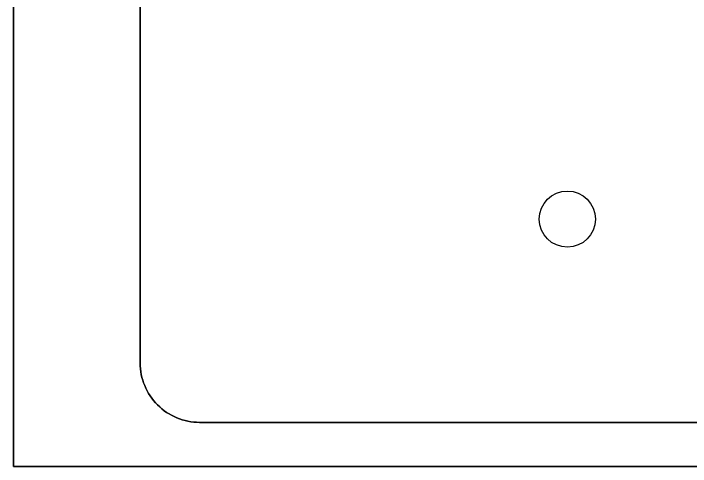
# Model space of a CAD drawing. Header units: millimetres. Extents: x 0 to 450, y 0 to 290.
# Drawn here: x 0 to 102.5, y 0 to 68.6 of the extents above; entities that cross this region are included whole.
import ezdxf

# ---------------------------------------------------------------- set-up
doc = ezdxf.new("R2010")
doc.units = ezdxf.units.MM
doc.header["$MEASUREMENT"] = 0
doc.layers.add('border', color=3, linetype='Continuous')

msp = doc.modelspace()

# ---------------------------------------------------------------- linework, layer by layer
msp.add_lwpolyline([(450, 290), (450, 0), (0, 0), (0, 290)], close=True)
for points in [[(19.18, 131.19), (19.18, 15.68, 0.414214), (28.18, 6.68), (150.55, 6.68, 0.414214), (159.55, 15.68), (159.55, 131.19, 0.414214), (150.55, 140.19), (129.55, 140.19), (129.55, 139.19), (104.55, 139.19), (104.55, 140.19), (74.18, 140.19), (74.18, 139.19), (49.18, 139.19), (49.18, 140.19), (28.18, 140.19, 0.414213)], [(19.18, 131.19, -0.414213), (28.18, 140.19), (49.18, 140.19), (49.18, 139.19), (74.18, 139.19), (74.18, 140.19), (104.55, 140.19), (104.55, 139.19), (129.55, 139.19), (129.55, 140.19), (150.55, 140.19, -0.414214), (159.55, 131.19), (159.55, 15.68, -0.414214), (150.55, 6.68), (28.18, 6.68, -0.414214), (19.18, 15.68)]]:
    msp.add_lwpolyline(points, format="xyb", close=True)
msp.add_circle((83.89, 37.45), 4.25)
msp.add_circle((83.89, 37.45), 4.25)
at = {"layer": 'border'}
msp.add_lwpolyline([(450, 0), (450, 290), (0, 290), (0, 0)], close=True, dxfattribs=at)

doc.saveas('drawing.dxf')
